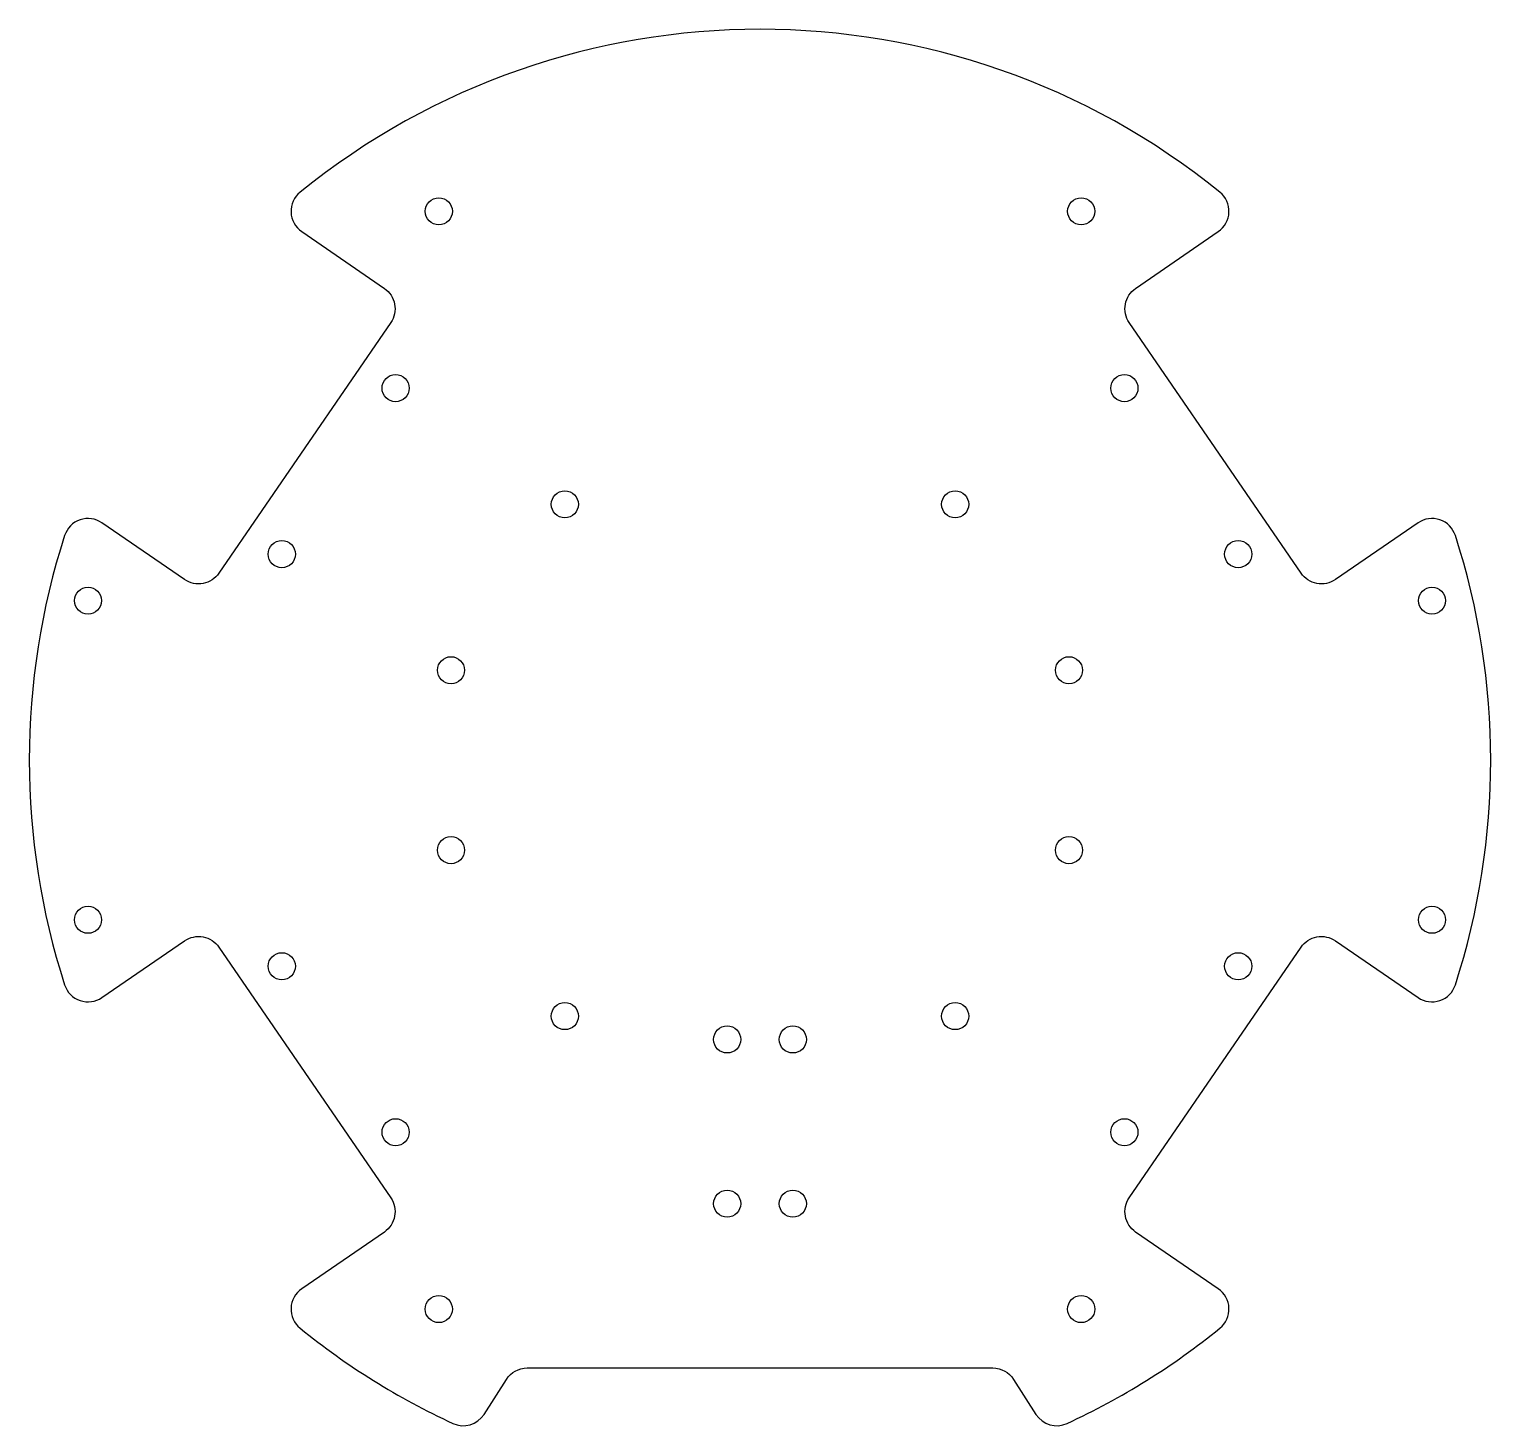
# Model space of a CAD drawing. Header units: millimetres. Extents: x -89 to 89, y -81 to 89.
import ezdxf

# ---------------------------------------------------------------- set-up
doc = ezdxf.new("R2010")
doc.units = ezdxf.units.MM
doc.layers.get('0').update_dxf_attribs({"linetype": 'CONTINUOUS'})

msp = doc.modelspace()

# ---------------------------------------------------------------- linework, layer by layer
msp.add_lwpolyline([(-37.4, -80.76, 0.375299), (-33.61, -79.65), (-30.88, -75.39, -0.255993), (-28.36, -74), (28.36, -74, -0.255993), (30.88, -75.39), (33.61, -79.65, 0.375299), (37.4, -80.76, 0.061832), (56.01, -69.16, 0.501592), (55.82, -64.36), (45.75, -57.45, -0.414214), (44.97, -53.28), (65.9, -22.77, -0.414214), (70.07, -21.99), (80.14, -28.9, 0.501592), (84.69, -27.35, 0.157446), (84.69, 27.35, 0.501592), (80.14, 28.9), (70.07, 21.99, -0.414214), (65.9, 22.77), (44.97, 53.28, -0.414214), (45.75, 57.45), (55.82, 64.36, 0.501592), (56.01, 69.16, 0.354129), (-56.01, 69.16, 0.501592), (-55.82, 64.36), (-45.75, 57.45, -0.414214), (-44.97, 53.28), (-65.9, 22.77, -0.414214), (-70.07, 21.99), (-80.14, 28.9, 0.501592), (-84.69, 27.35, 0.157446), (-84.69, -27.35, 0.501592), (-80.14, -28.9), (-70.07, -21.99, -0.414214), (-65.9, -22.77), (-44.97, -53.28, -0.414214), (-45.75, -57.45), (-55.82, -64.36, 0.501592), (-56.01, -69.16, 0.061832)], format="xyb", close=True)
for centre in [(-39.12, 66.83), (39.12, 66.83), (-44.38, 45.3), (44.38, 45.3), (-23.77, 31.16), (23.77, 31.16), (-58.24, 25.09), (58.24, 25.09), (-81.84, 19.43), (81.84, 19.43), (-37.63, 10.95), (37.63, 10.95), (-37.63, -10.95), (37.63, -10.95), (-81.84, -19.43), (81.84, -19.43), (-58.24, -25.09), (58.24, -25.09), (-23.77, -31.16), (23.77, -31.16), (-4, -34), (4, -34), (-44.38, -45.3), (44.38, -45.3), (-4, -54), (4, -54), (-39.12, -66.83), (39.12, -66.83)]:
    msp.add_circle(centre, 1.65)

doc.saveas('drawing.dxf')
